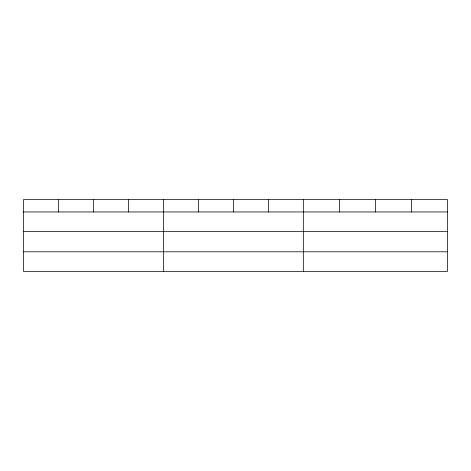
<?xml version="1.0" encoding="UTF-8"?>
<svg xmlns="http://www.w3.org/2000/svg" width="471" height="471" viewBox="0 0 471 471"><rect width="100%" height="100%" fill="white"/><g stroke="black" fill="none" stroke-linecap="round" stroke-linejoin="round"><path stroke-width="0.71" d="M447.45 231.573L447.45 199.592L23.55 199.592L23.55 271.408L447.45 271.408L447.45 231.573L23.55 231.573M23.55 211.956L447.45 211.956M23.55 251.791L447.45 251.791M411.418 199.592L411.418 211.956M375.387 199.592L375.387 211.956M339.356 199.592L339.356 211.956M303.324 199.592L303.324 271.408M268.352 199.592L268.352 211.956M233.38 199.592L233.38 211.956M198.409 199.592L198.409 211.956M163.437 199.592L163.437 271.408M128.465 199.592L128.465 211.956M93.494 199.592L93.494 211.956M58.522 199.592L58.522 211.956"/></g></svg>
